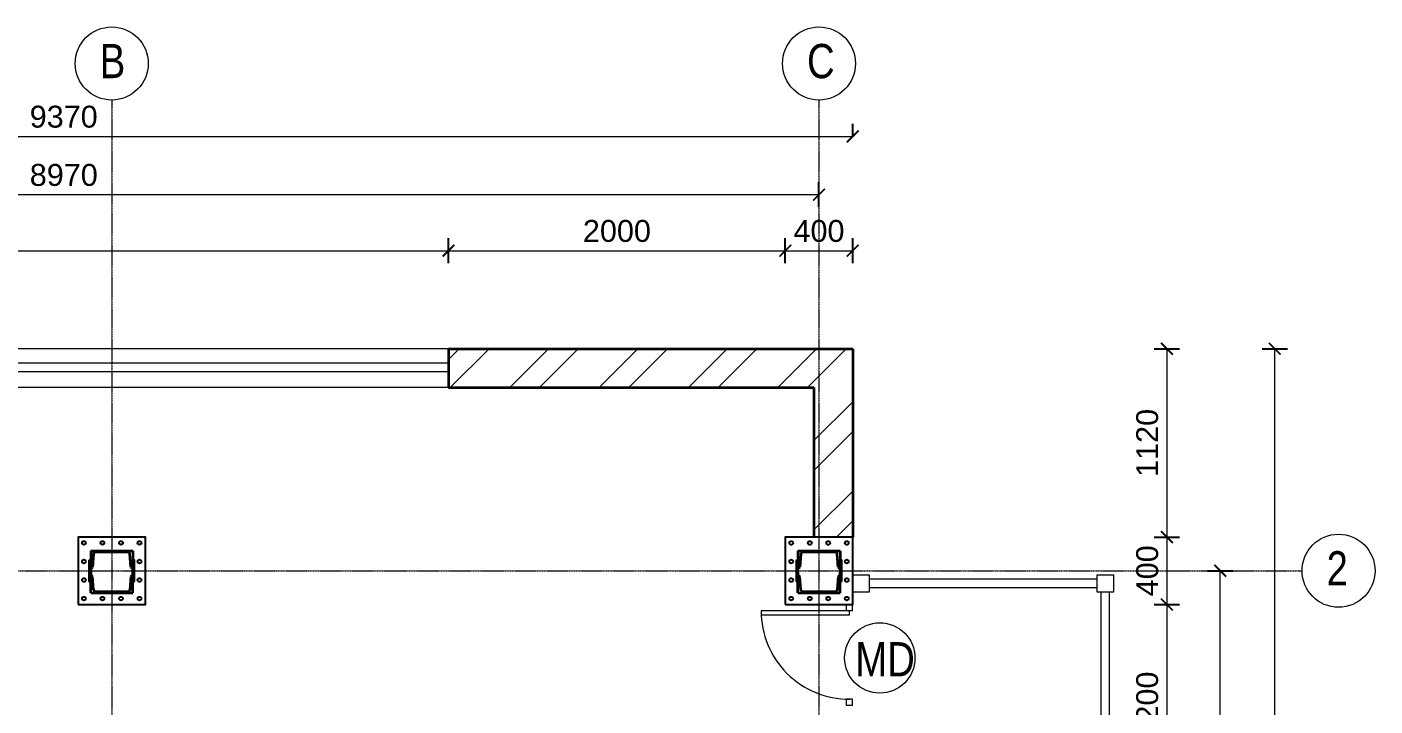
# Model space of a CAD drawing. Header units: millimetres. Extents: x 19543921 to 20171754, y -3528062 to -3222959.
# Drawn here: x 19802457 to 19810463, y -3363890 to -3359859 of the extents above; entities that cross this region are included whole.
import ezdxf

# ---------------------------------------------------------------- set-up
doc = ezdxf.new("R2010")
doc.units = ezdxf.units.MM
doc.header["$MEASUREMENT"] = 0
doc.header["$PDMODE"] = 35
doc.linetypes.add('CENTER', pattern=[2, 1.25, -0.25, 0.25, -0.25])
doc.layers.get('Defpoints').update_dxf_attribs({"color": 169})
for name, color, linetype, lineweight in [('center', 4, 'Continuous', 9), ('Dimension', 4, 'Continuous', 9), ('hatch LOW', 8, 'Continuous', 5), ('Staircase', 6, 'Continuous', 13), ('text', 142, 'Continuous', 9), ('wall', 1, 'Continuous', 35), ('Windows', 4, 'Continuous', 13)]:
    doc.layers.add(name, color=color, linetype=linetype, lineweight=lineweight)
doc.styles.add('DIM', font='arial.ttf', dxfattribs={"width": 0.8, "height": 45})
doc.styles.add('ordinary', font='arial.ttf')
doc.dimstyles.new('outer dimension', dxfattribs={"dimtxt": 130, "dimasz": 70, "dimexe": 75, "dimexo": 150, "dimgap": 50, "dimtad": 1, "dimdec": 0, "dimrnd": 5, "dimzin": 12, "dimdsep": 46, "dimtxsty": 'ordinary', "dimblk": 'ARCHTICK', "dimcen": 0.09, "dimclrd": 256, "dimclre": 256, "dimclrt": 256, "dimadec": 0, "dimazin": 3, "dimtfac": 1, "dimtdec": 0, "dimtix": 1, "dimtmove": 1, "dimatfit": 2, "dimldrblk": 'ARCHTICK', "dimfxl": 75, "dimfxlon": 1, "dimtolj": 1, "dimtzin": 12, "dimlwd": -1, "dimarcsym": 0})

# ---------------------------------------------------------------- blocks, each defined once
blk = doc.blocks.new('c-section')
at = {"layer": 'wall'}
for p, q in [((75, 318.1), (325, 318.1)), ((75, 318.1), (75, 218.1)), ((91.8, 300.1), (85.6, 220.9)), ((296.3, 310.9), (103.7, 310.9)), ((314.4, 220.9), (308.2, 300.1)), ((325, 318.1), (325, 218.1)), ((82.4, 218.1), (75, 218.1)), ((75, 68.1), (75, 168.1)), ((82.4, 168.1), (75, 168.1)), ((91.8, 86), (85.6, 165.2)), ((314.4, 165.2), (308.2, 86)), ((325, 218.1), (317.6, 218.1)), ((325, 168.1), (317.6, 168.1)), ((325, 68.1), (325, 168.1)), ((75, 68.1), (325, 68.1)), ((296.3, 75.3), (103.7, 75.3))]:
    blk.add_line(p, q, dxfattribs=at)
at = {"layer": 'wall', "color": 2, "lineweight": -3}
blk.add_lwpolyline([(0, 0), (400, 0), (400, 400), (0, 400)], close=True, dxfattribs=at)
at = {"layer": 'wall', "linetype": 'Continuous', "ltscale": 1000}
for points in [[(68.7, 264.2), (75, 264.2), (75, 135.8), (68.7, 135.8)], [(325, 264.2), (331.3, 264.2), (331.3, 135.8), (325, 135.8)]]:
    blk.add_lwpolyline(points, close=True, dxfattribs=at)
at = {"layer": 'wall', "color": 2, "lineweight": -3}
for centre in [(35, 365), (145, 365), (255, 365), (365, 365), (35, 255), (365, 255), (35, 145), (365, 145), (35, 35), (145, 35), (255, 35), (365, 35)]:
    blk.add_circle(centre, 11, dxfattribs=at)
at = {"layer": 'wall'}
for centre, radius, start, end in [((103.7, 298.9), 12, 90, 174), ((296.3, 298.9), 12, 6, 90), ((82.4, 221.3), 3.2, 270, 354), ((82.4, 164.9), 3.2, 6, 90), ((317.6, 221.3), 3.2, 186, 270), ((317.6, 164.9), 3.2, 90, 174), ((103.7, 87.3), 12, 186, 270), ((296.3, 87.3), 12, 270, 354)]:
    blk.add_arc(centre, radius, start, end, dxfattribs=at)
blk = doc.blocks.new('do')
at = {"layer": 'Windows', "linetype": 'Continuous'}
for p, q in [((99288.02, -486.03), (99285.02, -486.03)), ((99285.02, -486.03), (99285.02, -489.03)), ((99288.02, -486.03), (99288.02, -489.03)), ((99330.02, -486.03), (99330.02, -489.03)), ((99333.02, -486.03), (99330.02, -486.03)), ((99333.02, -486.03), (99333.02, -489.03)), ((99288.02, -489.03), (99285.02, -489.03)), ((99288.02, -487.53), (99288.02, -529.53, 0)), ((99290.02, -487.53), (99288.02, -487.53)), ((99290.02, -487.53), (99290.02, -529.53, 0)), ((99333.02, -489.03), (99330.02, -489.03))]:
    blk.add_line(p, q, dxfattribs=at)
blk.add_arc((99288.02, -487.53, 0), 42, 270, 0, dxfattribs=at)
blk = doc.blocks.new('_ArchTick')
at = {"color": 0, "linetype": 'ByBlock', "const_width": 0.15}
blk.add_lwpolyline([(-0.5, -0.5), (0.5, 0.5)], dxfattribs=at)
blk = doc.blocks.new('*D205')
at = {"layer": 'Defpoints', "color": 0, "linetype": 'Continuous', "ltscale": 1000, "transparency": 16777216}
for p in [(19807361.1, -3361769.2), (19807361.1, -3362887.2), (19809227.1, -3362887.2)]:
    blk.add_point(p, dxfattribs=at)
at = {"layer": 'Dimension', "linetype": 'Continuous', "lineweight": -2, "ltscale": 1000, "transparency": 16777216}
for p, q in [((19809152.1, -3361769.2), (19809302.1, -3361769.2)), ((19809152.1, -3362887.2), (19809302.1, -3362887.2))]:
    blk.add_line(p, q, dxfattribs=at)
at = {"layer": 'Dimension', "ltscale": 1000, "transparency": 16777216}
blk.add_line((19809227.1, -3361769.2), (19809227.1, -3362887.2), dxfattribs=at)
at = {"layer": 'Dimension', "linetype": 'Continuous', "ltscale": 1000, "transparency": 16777216, "xscale": 70, "yscale": 70, "zscale": 70}
for p, rotation in [((19809227.1, -3361769.2), 90), ((19809227.1, -3362887.2), 270)]:
    blk.add_blockref('_ArchTick', p, dxfattribs=dict(at, rotation=rotation))
at = {"layer": 'Dimension', "linetype": 'Continuous', "ltscale": 1000, "transparency": 16777216, "insert": (19809110.7, -3362328.2), "char_height": 130, "attachment_point": 5, "rotation": 90, "style": 'ordinary'}
blk.add_mtext('\\A1;1120', dxfattribs=at)
blk = doc.blocks.new('*D206')
at = {"layer": 'Defpoints', "color": 0, "linetype": 'Continuous', "ltscale": 1000, "transparency": 16777216}
for p in [(19807361.1, -3362887.2), (19807361.1, -3363287.6), (19809227.1, -3363287.6)]:
    blk.add_point(p, dxfattribs=at)
at = {"layer": 'Dimension', "linetype": 'Continuous', "lineweight": -2, "ltscale": 1000, "transparency": 16777216}
for p, q in [((19809152.1, -3362887.2), (19809302.1, -3362887.2)), ((19809152.1, -3363287.6), (19809302.1, -3363287.6))]:
    blk.add_line(p, q, dxfattribs=at)
at = {"layer": 'Dimension', "ltscale": 1000, "transparency": 16777216}
blk.add_line((19809227.1, -3362887.2), (19809227.1, -3363287.6), dxfattribs=at)
at = {"layer": 'Dimension', "linetype": 'Continuous', "ltscale": 1000, "transparency": 16777216, "xscale": 70, "yscale": 70, "zscale": 70}
for p, rotation in [((19809227.1, -3362887.2), 90), ((19809227.1, -3363287.6), 270)]:
    blk.add_blockref('_ArchTick', p, dxfattribs=dict(at, rotation=rotation))
at = {"layer": 'Dimension', "linetype": 'Continuous', "ltscale": 1000, "transparency": 16777216, "insert": (19809110.7, -3363087.4), "char_height": 130, "attachment_point": 5, "rotation": 90, "style": 'ordinary'}
blk.add_mtext('\\A1;400', dxfattribs=at)
blk = doc.blocks.new('*D207')
at = {"layer": 'Defpoints', "color": 0, "linetype": 'Continuous', "ltscale": 1000, "transparency": 16777216}
for p in [(19807361.1, -3363287.6), (19807361.1, -3364487.6), (19809227.1, -3364487.6)]:
    blk.add_point(p, dxfattribs=at)
at = {"layer": 'Dimension', "linetype": 'Continuous', "lineweight": -2, "ltscale": 1000, "transparency": 16777216}
for p, q in [((19809152.1, -3363287.6), (19809302.1, -3363287.6)), ((19809152.1, -3364487.6), (19809302.1, -3364487.6))]:
    blk.add_line(p, q, dxfattribs=at)
at = {"layer": 'Dimension', "ltscale": 1000, "transparency": 16777216}
blk.add_line((19809227.1, -3363287.6), (19809227.1, -3364487.6), dxfattribs=at)
at = {"layer": 'Dimension', "linetype": 'Continuous', "ltscale": 1000, "transparency": 16777216, "xscale": 70, "yscale": 70, "zscale": 70}
for p, rotation in [((19809227.1, -3363287.6), 90), ((19809227.1, -3364487.6), 270)]:
    blk.add_blockref('_ArchTick', p, dxfattribs=dict(at, rotation=rotation))
at = {"layer": 'Dimension', "linetype": 'Continuous', "ltscale": 1000, "transparency": 16777216, "insert": (19809110.7, -3363887.6), "char_height": 130, "attachment_point": 5, "rotation": 90, "style": 'ordinary'}
blk.add_mtext('\\A1;1200', dxfattribs=at)
blk = doc.blocks.new('*D210')
at = {"layer": 'Defpoints', "color": 0, "linetype": 'Continuous', "ltscale": 1000, "transparency": 16777216}
for p in [(19807161.1, -3363087.2), (19809544.3, -3363087.2), (19807161.1, -3367647.6)]:
    blk.add_point(p, dxfattribs=at)
at = {"layer": 'Dimension', "linetype": 'Continuous', "lineweight": -2, "ltscale": 1000, "transparency": 16777216}
for p, q in [((19809469.3, -3363087.2), (19809619.3, -3363087.2)), ((19809469.3, -3367647.6), (19809619.3, -3367647.6))]:
    blk.add_line(p, q, dxfattribs=at)
at = {"layer": 'Dimension', "ltscale": 1000, "transparency": 16777216}
blk.add_line((19809544.3, -3367647.6), (19809544.3, -3363087.2), dxfattribs=at)
at = {"layer": 'Dimension', "linetype": 'Continuous', "ltscale": 1000, "transparency": 16777216, "xscale": 70, "yscale": 70, "zscale": 70}
for p, rotation in [((19809544.3, -3363087.2), 90), ((19809544.3, -3367647.6), 270)]:
    blk.add_blockref('_ArchTick', p, dxfattribs=dict(at, rotation=rotation))
at = {"layer": 'Dimension', "linetype": 'Continuous', "ltscale": 1000, "transparency": 16777216, "insert": (19809427.9, -3365367.4), "char_height": 130, "attachment_point": 5, "rotation": 90, "style": 'ordinary'}
blk.add_mtext('\\A1;4560', dxfattribs=at)
blk = doc.blocks.new('*D211')
at = {"layer": 'Defpoints', "color": 0, "linetype": 'Continuous', "ltscale": 1000, "transparency": 16777216}
for p in [(19807244.5, -3361769.2), (19809867.6, -3361769.2), (19807244.5, -3367847.6)]:
    blk.add_point(p, dxfattribs=at)
at = {"layer": 'Dimension', "linetype": 'Continuous', "lineweight": -2, "ltscale": 1000, "transparency": 16777216}
for p, q in [((19809792.6, -3361769.2), (19809942.6, -3361769.2)), ((19809792.6, -3367847.6), (19809942.6, -3367847.6))]:
    blk.add_line(p, q, dxfattribs=at)
at = {"layer": 'Dimension', "ltscale": 1000, "transparency": 16777216}
blk.add_line((19809867.6, -3367847.6), (19809867.6, -3361769.2), dxfattribs=at)
at = {"layer": 'Dimension', "linetype": 'Continuous', "ltscale": 1000, "transparency": 16777216, "xscale": 70, "yscale": 70, "zscale": 70}
for p, rotation in [((19809867.6, -3361769.2), 90), ((19809867.6, -3367847.6), 270)]:
    blk.add_blockref('_ArchTick', p, dxfattribs=dict(at, rotation=rotation))
at = {"layer": 'Dimension', "linetype": 'Continuous', "ltscale": 1000, "transparency": 16777216, "insert": (19809751.3, -3364808.4), "char_height": 130, "attachment_point": 5, "rotation": 90, "style": 'ordinary'}
blk.add_mtext('\\A1;6080', dxfattribs=at)
blk = doc.blocks.new('*D221')
at = {"layer": 'Defpoints', "color": 0, "linetype": 'Continuous', "ltscale": 1000, "transparency": 16777216}
for p in [(19804960.9, -3361187.1), (19798391.1, -3361769.2), (19804960.9, -3361769.2)]:
    blk.add_point(p, dxfattribs=at)
at = {"layer": 'Dimension', "linetype": 'Continuous', "lineweight": -2, "ltscale": 1000, "transparency": 16777216}
for p, q in [((19798391.1, -3361262.1), (19798391.1, -3361112.1)), ((19804960.9, -3361262.1), (19804960.9, -3361112.1))]:
    blk.add_line(p, q, dxfattribs=at)
at = {"layer": 'Dimension', "ltscale": 1000, "transparency": 16777216}
blk.add_line((19798391.1, -3361187.1), (19804960.9, -3361187.1), dxfattribs=at)
at = {"layer": 'Dimension', "linetype": 'Continuous', "ltscale": 1000, "transparency": 16777216, "xscale": 70, "yscale": 70, "zscale": 70, "rotation": 180}
blk.add_blockref('_ArchTick', (19798391.1, -3361187.1), dxfattribs=at)
at = {"layer": 'Dimension', "linetype": 'Continuous', "ltscale": 1000, "transparency": 16777216, "xscale": 70, "yscale": 70, "zscale": 70}
blk.add_blockref('_ArchTick', (19804960.9, -3361187.1), dxfattribs=at)
at = {"layer": 'Dimension', "linetype": 'Continuous', "ltscale": 1000, "transparency": 16777216, "insert": (19801676, -3361070.7), "char_height": 130, "attachment_point": 5, "style": 'ordinary'}
blk.add_mtext('\\A1;6570', dxfattribs=at)
blk = doc.blocks.new('*D222')
at = {"layer": 'Defpoints', "color": 0, "linetype": 'Continuous', "ltscale": 1000, "transparency": 16777216}
for p in [(19807361.1, -3361187.1), (19806961.1, -3361769.2), (19807361.1, -3361769.2)]:
    blk.add_point(p, dxfattribs=at)
at = {"layer": 'Dimension', "linetype": 'Continuous', "lineweight": -2, "ltscale": 1000, "transparency": 16777216}
for p, q in [((19806961.1, -3361262.1), (19806961.1, -3361112.1)), ((19807361.1, -3361262.1), (19807361.1, -3361112.1))]:
    blk.add_line(p, q, dxfattribs=at)
at = {"layer": 'Dimension', "ltscale": 1000, "transparency": 16777216}
blk.add_line((19806961.1, -3361187.1), (19807361.1, -3361187.1), dxfattribs=at)
at = {"layer": 'Dimension', "linetype": 'Continuous', "ltscale": 1000, "transparency": 16777216, "xscale": 70, "yscale": 70, "zscale": 70, "rotation": 180}
blk.add_blockref('_ArchTick', (19806961.1, -3361187.1), dxfattribs=at)
at = {"layer": 'Dimension', "linetype": 'Continuous', "ltscale": 1000, "transparency": 16777216, "xscale": 70, "yscale": 70, "zscale": 70}
blk.add_blockref('_ArchTick', (19807361.1, -3361187.1), dxfattribs=at)
at = {"layer": 'Dimension', "linetype": 'Continuous', "ltscale": 1000, "transparency": 16777216, "insert": (19807161.1, -3361070.7), "char_height": 130, "attachment_point": 5, "style": 'ordinary'}
blk.add_mtext('\\A1;400', dxfattribs=at)
blk = doc.blocks.new('*D223')
at = {"layer": 'Defpoints', "color": 0, "linetype": 'Continuous', "ltscale": 1000, "transparency": 16777216}
for p in [(19798191.1, -3360854.6), (19798191.1, -3363389.6), (19807161.1, -3363389.6)]:
    blk.add_point(p, dxfattribs=at)
at = {"layer": 'Dimension', "linetype": 'Continuous', "lineweight": -2, "ltscale": 1000, "transparency": 16777216}
for p, q in [((19798191.1, -3360929.6), (19798191.1, -3360779.6)), ((19807161.1, -3360929.6), (19807161.1, -3360779.6))]:
    blk.add_line(p, q, dxfattribs=at)
at = {"layer": 'Dimension', "ltscale": 1000, "transparency": 16777216}
blk.add_line((19807161.1, -3360854.6), (19798191.1, -3360854.6), dxfattribs=at)
at = {"layer": 'Dimension', "linetype": 'Continuous', "ltscale": 1000, "transparency": 16777216, "xscale": 70, "yscale": 70, "zscale": 70, "rotation": 180}
blk.add_blockref('_ArchTick', (19798191.1, -3360854.6), dxfattribs=at)
at = {"layer": 'Dimension', "linetype": 'Continuous', "ltscale": 1000, "transparency": 16777216, "xscale": 70, "yscale": 70, "zscale": 70}
blk.add_blockref('_ArchTick', (19807161.1, -3360854.6), dxfattribs=at)
at = {"layer": 'Dimension', "linetype": 'Continuous', "ltscale": 1000, "transparency": 16777216, "insert": (19802676.1, -3360738.2), "char_height": 130, "attachment_point": 5, "style": 'ordinary'}
blk.add_mtext('\\A1;8970', dxfattribs=at)
blk = doc.blocks.new('*D233')
at = {"layer": 'Defpoints', "color": 0, "linetype": 'Continuous', "ltscale": 1000, "transparency": 16777216}
for p in [(19806961.1, -3361187.1), (19804960.9, -3361769.2), (19806961.1, -3362887.2)]:
    blk.add_point(p, dxfattribs=at)
at = {"layer": 'Dimension', "linetype": 'Continuous', "lineweight": -2, "ltscale": 1000, "transparency": 16777216}
for p, q in [((19804960.9, -3361262.1), (19804960.9, -3361112.1)), ((19806961.1, -3361262.1), (19806961.1, -3361112.1))]:
    blk.add_line(p, q, dxfattribs=at)
at = {"layer": 'Dimension', "ltscale": 1000, "transparency": 16777216}
blk.add_line((19804960.9, -3361187.1), (19806961.1, -3361187.1), dxfattribs=at)
at = {"layer": 'Dimension', "linetype": 'Continuous', "ltscale": 1000, "transparency": 16777216, "xscale": 70, "yscale": 70, "zscale": 70, "rotation": 180}
blk.add_blockref('_ArchTick', (19804960.9, -3361187.1), dxfattribs=at)
at = {"layer": 'Dimension', "linetype": 'Continuous', "ltscale": 1000, "transparency": 16777216, "xscale": 70, "yscale": 70, "zscale": 70}
blk.add_blockref('_ArchTick', (19806961.1, -3361187.1), dxfattribs=at)
at = {"layer": 'Dimension', "linetype": 'Continuous', "ltscale": 1000, "transparency": 16777216, "insert": (19805961, -3361070.7), "char_height": 130, "attachment_point": 5, "style": 'ordinary'}
blk.add_mtext('\\A1;2000', dxfattribs=at)
blk = doc.blocks.new('*D246')
at = {"layer": 'Defpoints', "color": 0, "linetype": 'Continuous', "ltscale": 1000, "transparency": 16777216}
for p in [(19807361.1, -3360508.7), (19797990.3, -3362000.5), (19807361.1, -3362000.4)]:
    blk.add_point(p, dxfattribs=at)
at = {"layer": 'Dimension', "lineweight": -2, "ltscale": 1000, "transparency": 16777216}
for p, q in [((19797990.3, -3360510.2), (19797990.3, -3360433.7)), ((19807361.1, -3360510.2), (19807361.1, -3360433.7))]:
    blk.add_line(p, q, dxfattribs=at)
at = {"layer": 'Dimension', "ltscale": 1000, "transparency": 16777216}
blk.add_line((19797990.3, -3360508.7), (19807361.1, -3360508.7), dxfattribs=at)
at = {"layer": 'Dimension', "linetype": 'Continuous', "ltscale": 1000, "transparency": 16777216, "xscale": 70, "yscale": 70, "zscale": 70, "rotation": 180}
blk.add_blockref('_ArchTick', (19797990.3, -3360508.7), dxfattribs=at)
at = {"layer": 'Dimension', "linetype": 'Continuous', "ltscale": 1000, "transparency": 16777216, "xscale": 70, "yscale": 70, "zscale": 70}
blk.add_blockref('_ArchTick', (19807361.1, -3360508.7), dxfattribs=at)
at = {"layer": 'Dimension', "linetype": 'Continuous', "ltscale": 1000, "transparency": 16777216, "insert": (19802675.7, -3360392.3), "char_height": 130, "attachment_point": 5, "style": 'ordinary'}
blk.add_mtext('\\A1;9370', dxfattribs=at)

msp = doc.modelspace()

# ---------------------------------------------------------------- hatches: boundary and pattern name
at = {"layer": 'hatch LOW', "linetype": 'Continuous', "ltscale": 1000}
h = msp.add_hatch(dxfattribs=at)
h.set_pattern_fill('ANSI32', color=0, scale=1000)
h.set_pattern_definition([(45, (-17111.2, 5), (-265.165043, 265.165043), []), (45, (-16934.43, 5), (-265.165043, 265.165043), [])])
h.paths.add_polyline_path([(19807361.1, -3361769.2), (19804960.8, -3361769.2), (19804960.9, -3361999.2), (19807131.1, -3361999.3), (19807131.1, -3362887.2), (19807361.1, -3362887.2)])

# ---------------------------------------------------------------- linework, layer by layer
at = {"layer": 'center', "color": 251, "linetype": 'CENTER', "ltscale": 5}
for p, q in [((19802960.9, -3360292.5), (19802960.9, -3369514.1)), ((19807161.1, -3360292.5), (19807161.1, -3369514.1)), ((19796167, -3363087.2), (19810029.8, -3363087.2))]:
    msp.add_line(p, q, dxfattribs=at)
at = {"layer": 'Staircase', "ltscale": 7}
for p, q in [((19808811.8, -3363138), (19807461.1, -3363138)), ((19808811.8, -3363188), (19807461.1, -3363188)), ((19808836.8, -3364637.6), (19808836.8, -3363213)), ((19808886.8, -3364637.6), (19808886.8, -3363213))]:
    msp.add_line(p, q, dxfattribs=at)
for points in [[(19807361.1, -3363213), (19807461.1, -3363213), (19807461.1, -3363113), (19807361.1, -3363113)], [(19808811.8, -3363213), (19808911.8, -3363213), (19808911.8, -3363113), (19808811.8, -3363113)]]:
    msp.add_lwpolyline(points, close=True, dxfattribs=at)
at = {"layer": 'text'}
for centre in [(19802960.9, -3360075.7), (19807161.1, -3360075.7), (19810246.5, -3363087.2)]:
    msp.add_circle(centre, 216.8, dxfattribs=at)
at = {"layer": 'text', "ltscale": 7}
msp.add_circle((19807522.3, -3363604.9), 208.8, dxfattribs=at)
at = {"layer": 'wall', "linetype": 'Continuous', "ltscale": 1000}
for p, q in [((19804960.9, -3361769.2), (19807361.1, -3361769.2)), ((19804960.9, -3361769.2), (19804960.9, -3361999.3)), ((19804960.9, -3361999.3), (19807131.1, -3361999.3)), ((19807131.1, -3361999.3), (19807131.1, -3362887.5))]:
    msp.add_line(p, q, dxfattribs=at)
at = {"layer": 'wall', "ltscale": 7}
msp.add_line((19807361.1, -3361769.2), (19807361.1, -3362887.2), dxfattribs=at)
at = {"layer": 'Windows', "linetype": 'Continuous', "ltscale": 1000}
for p, q in [((19804960.9, -3361769.2), (19797991.1, -3361769.3)), ((19804960.9, -3361999.2), (19798220.2, -3361999.3))]:
    msp.add_line(p, q, dxfattribs=at)
at = {"layer": 'Windows', "ltscale": 7}
for p, q in [((19804960.9, -3361855.7), (19798083.4, -3361855.8)), ((19804960.9, -3361906.5), (19798083.4, -3361906.6))]:
    msp.add_line(p, q, dxfattribs=at)

# ---------------------------------------------------------------- block references
at = {"layer": 'wall', "linetype": 'Continuous'}
for p in [(19802760.9, -3363287.1), (19806961.1, -3363287.2)]:
    msp.add_blockref('c-section', p, dxfattribs=at)
at = {"layer": 'Windows', "ltscale": 7, "xscale": 12.5019531244292, "yscale": 12.5019531244292, "zscale": 12.5019531244292, "rotation": 270}
msp.add_blockref('do', (19813437.4, -2122030.9, 0), dxfattribs=at)

# ---------------------------------------------------------------- texts
at = {"layer": 'text', "ltscale": 7, "insert": (19807376.9, -3363510.5), "char_height": 203.2, "attachment_point": 1, "style": 'DIM'}
msp.add_mtext_dynamic_manual_height_columns('MD', width=12.632, gutter_width=40, heights=[0], dxfattribs=at)
at = {"layer": 'text', "style": 'DIM', "width": 0.8}
for tag, p in [('B', (19802889.9, -3360162.9)), ('C', (19807090.1, -3360162.9)), ('2', (19810175.5, -3363174.4))]:
    msp.add_attdef(tag, p, 'A', height=203.2, dxfattribs=at)

# ---------------------------------------------------------------- dimensions: what is measured, and where the dimension line sits
at = {"layer": 'Dimension', "linetype": 'Continuous', "ltscale": 1000}
dim = msp.add_linear_dim(base=(19807361.1, -3360508.7), p1=(19797990.3, -3362000.5), p2=(19807361.1, -3362000.4), dimstyle='outer dimension', override={"dimfxl": 1.5, "dimarcsym": 1}, dxfattribs=at)
dim.commit()
dim.dimension.update_dxf_attribs({"geometry": '*D246', "text_midpoint": (19802675.7, -3360392.3)})
for base, p1, p2, picture, middle in [((19798191.1, -3360854.6), (19807161.1, -3363389.6), (19798191.1, -3363389.6), '*D223', (19802676.1, -3360738.2)), ((19804960.9, -3361187.1), (19798391.1, -3361769.2), (19804960.9, -3361769.2), '*D221', (19801676, -3361070.7)), ((19806961.1, -3361187.1), (19804960.9, -3361769.2), (19806961.1, -3362887.2), '*D233', (19805961, -3361070.7)), ((19807361.1, -3361187.1), (19806961.1, -3361769.2), (19807361.1, -3361769.2), '*D222', (19807161.1, -3361070.7))]:
    dim = msp.add_linear_dim(base=base, p1=p1, p2=p2, dimstyle='outer dimension', dxfattribs=at)
    dim.commit()
    dim.dimension.update_dxf_attribs({"geometry": picture, "text_midpoint": middle})
for base, p1, p2, picture, middle in [((19809867.6, -3361769.2), (19807244.5, -3367847.6), (19807244.5, -3361769.2), '*D211', (19809751.3, -3364808.4)), ((19809227.1, -3362887.2), (19807361.1, -3361769.2), (19807361.1, -3362887.2), '*D205', (19809110.7, -3362328.2)), ((19809227.1, -3363287.6), (19807361.1, -3362887.2), (19807361.1, -3363287.6), '*D206', (19809110.7, -3363087.4)), ((19809544.3, -3363087.2), (19807161.1, -3367647.6), (19807161.1, -3363087.2), '*D210', (19809427.9, -3365367.4)), ((19809227.1, -3364487.6), (19807361.1, -3363287.6), (19807361.1, -3364487.6), '*D207', (19809110.7, -3363887.6))]:
    dim = msp.add_linear_dim(base=base, p1=p1, p2=p2, angle=90, dimstyle='outer dimension', dxfattribs=at)
    dim.commit()
    dim.dimension.update_dxf_attribs({"geometry": picture, "text_midpoint": middle})

doc.saveas('drawing.dxf')
